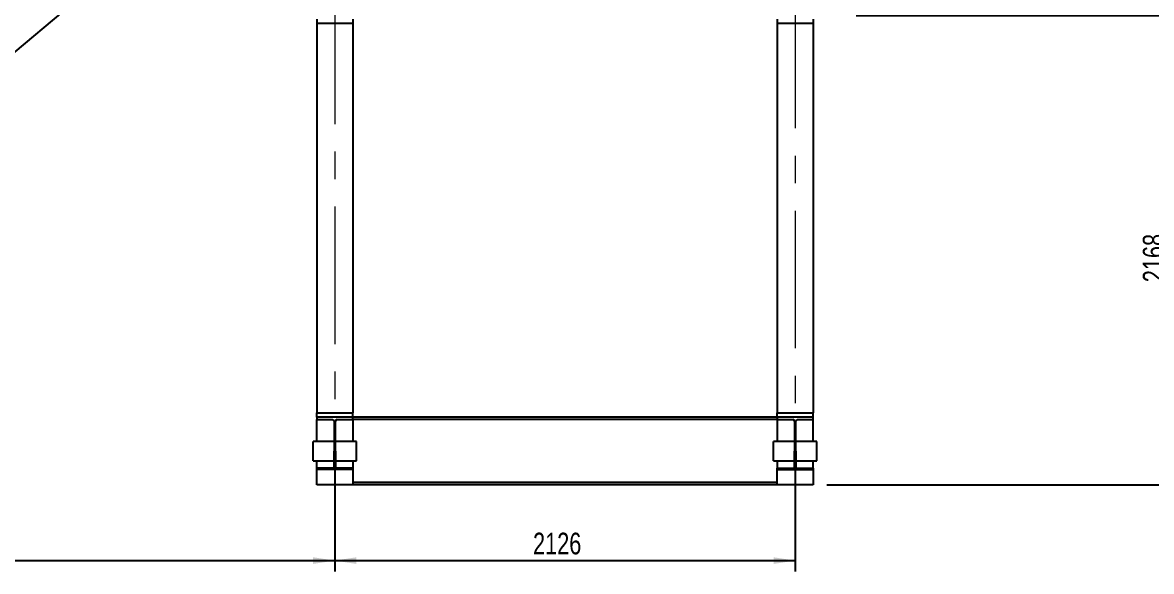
# Model space of a CAD drawing. Header units: millimetres. Extents: x 1293 to 41893, y 1011 to 26911.
# Drawn here: x 24181 to 29393, y 3855 to 6389 of the extents above; entities that cross this region are included whole.
import ezdxf

# ---------------------------------------------------------------- set-up
doc = ezdxf.new("R2010")
doc.units = ezdxf.units.MM
doc.header["$LTSCALE"] = 50
doc.linetypes.add('CENTERX2', pattern=[20.32, 12.7, -2.54, 2.54, -2.54])
doc.layers.add('CAPA_1', color=7, linetype='Continuous')
doc.layers.add('PASILLOS', color=2, linetype='Continuous')
doc.styles.add('SLDTEXTSTYLE0', font='TXT', dxfattribs={"width": 0.75})
doc.dimstyles.new('SLDDIMSTYLE0', dxfattribs={"dimtxt": 100, "dimasz": 100, "dimexe": 0, "dimexo": 0.0625, "dimgap": 25, "dimtad": 2, "dimdec": 0, "dimrnd": 1e-09, "dimzin": 12, "dimdsep": 46, "dimtxsty": 'SLDTEXTSTYLE0', "dimsah": 1, "dimcen": 0.09, "dimadec": 0, "dimazin": 3, "dimtfac": 1, "dimtdec": 0, "dimtofl": 0, "dimtmove": 0, "dimatfit": 3, "dimfxl": 1, "dimfrac": 2, "dimtolj": 1, "dimtzin": 12, "dimarcsym": 0})
doc.dimstyles.new('SLDDIMSTYLE1', dxfattribs={"dimtxt": 100, "dimasz": 100, "dimexe": 0, "dimexo": 0.0625, "dimgap": 25, "dimtad": 2, "dimdec": 4, "dimlfac": 50, "dimzin": 12, "dimdsep": 46, "dimtxsty": 'SLDTEXTSTYLE0', "dimsah": 1, "dimcen": 0.09, "dimadec": 0, "dimazin": 3, "dimtfac": 1, "dimtdec": 0, "dimtofl": 0, "dimtmove": 0, "dimatfit": 3, "dimfxl": 1, "dimfrac": 2, "dimtolj": 1, "dimtzin": 12, "dimarcsym": 0})

# ---------------------------------------------------------------- blocks, each defined once
blk = doc.blocks.new('_D_5')
at = {"layer": 'CAPA_1', "transparency": 16777216}
for p, q in [((28029.7, 6422.4), (29532.1, 6422.4)), ((29482.1, 6422.4), (29482.1, 4254)), ((27894.7, 4254), (29532.1, 4254))]:
    blk.add_line(p, q, dxfattribs=at)
for points in [[(29482.1, 6422.4), (29466.8, 6322.4), (29497.5, 6322.4)], [(29482.1, 4254), (29497.5, 4354), (29466.8, 4354)]]:
    blk.add_solid(points, dxfattribs=at)
at = {"layer": 'CAPA_1', "transparency": 16777216, "insert": (29353.2, 5190.4), "char_height": 100, "attachment_point": 1, "rotation": 90, "style": 'SLDTEXTSTYLE0'}
blk.add_mtext('2168', dxfattribs=at)
blk = doc.blocks.new('_D_6')
at = {"layer": 'CAPA_1', "transparency": 16777216}
for p, q in [((25622.4, 4353.9), (25622.4, 3854.8)), ((27748.4, 4373), (27748.4, 3854.8)), ((25622.4, 3904.8), (27748.4, 3904.8))]:
    blk.add_line(p, q, dxfattribs=at)
for points in [[(25622.4, 3904.8), (25722.4, 3889.4), (25722.4, 3920.2)], [(27748.4, 3904.8), (27648.4, 3920.2), (27648.4, 3889.4)]]:
    blk.add_solid(points, dxfattribs=at)
at = {"layer": 'CAPA_1', "transparency": 16777216, "insert": (26537.6, 4033.7), "char_height": 100, "attachment_point": 1, "style": 'SLDTEXTSTYLE0'}
blk.add_mtext('2126', dxfattribs=at)
blk = doc.blocks.new('_D_7')
at = {"layer": 'CAPA_1', "transparency": 16777216}
for p, q in [((25622.4, 4353.9), (25622.4, 3854.8)), ((21613.9, 4043.7), (21613.9, 3854.8)), ((21613.9, 3904.8), (25622.4, 3904.8))]:
    blk.add_line(p, q, dxfattribs=at)
for points in [[(21613.9, 3904.8), (21713.9, 3889.4), (21713.9, 3920.2)], [(25622.4, 3904.8), (25522.4, 3920.2), (25522.4, 3889.4)]]:
    blk.add_solid(points, dxfattribs=at)
at = {"layer": 'CAPA_1', "transparency": 16777216, "insert": (23470.3, 4033.7), "char_height": 100, "attachment_point": 1, "style": 'SLDTEXTSTYLE0'}
blk.add_mtext('4008', dxfattribs=at)
blk = doc.blocks.new('_D_8')
at = {"layer": 'CAPA_1', "transparency": 16777216}
for p, q in [((24382.9, 7819.8), (20801.3, 7819.8)), ((20851.3, 7819.8), (20851.3, 4254)), ((21475.4, 4254), (20801.3, 4254))]:
    blk.add_line(p, q, dxfattribs=at)
for points in [[(20851.3, 7819.8), (20835.9, 7719.8), (20866.7, 7719.8)], [(20851.3, 4254), (20866.7, 4354), (20835.9, 4354)]]:
    blk.add_solid(points, dxfattribs=at)
at = {"layer": 'CAPA_1', "transparency": 16777216, "insert": (20722.4, 5889.1), "char_height": 100, "attachment_point": 1, "rotation": 90, "style": 'SLDTEXTSTYLE0'}
blk.add_mtext('3566', dxfattribs=at)
blk = doc.blocks.new('_D_9')
at = {"layer": 'CAPA_1', "transparency": 16777216}
blk.add_line((21752.4, 4254), (23821.6, 4254), dxfattribs=at)
blk.add_arc((21759.8, 4254), 2011.8, 0, 40, dxfattribs=at)
for points in [[(23300.9, 5547.1), (23351.2, 5459.3), (23375.3, 5478.5)], [(23771.6, 4254), (23784.5, 4354.3), (23753.7, 4353.6)]]:
    blk.add_solid(points, dxfattribs=at)
at = {"layer": 'CAPA_1', "transparency": 16777216, "insert": (23737, 5080.6), "char_height": 100, "attachment_point": 1, "rotation": 290, "style": 'SLDTEXTSTYLE0'}
blk.add_mtext('40°', dxfattribs=at)
blk = doc.blocks.new('_D_10')
at = {"layer": 'CAPA_1', "transparency": 16777216}
for p, q in [((24551.6, 6719), (21157.6, 6719)), ((21207.6, 6719), (21207.6, 4254)), ((21475.4, 4254), (21157.6, 4254))]:
    blk.add_line(p, q, dxfattribs=at)
for points in [[(21207.6, 6719), (21192.2, 6619), (21223, 6619)], [(21207.6, 4254), (21223, 4354), (21192.2, 4354)]]:
    blk.add_solid(points, dxfattribs=at)
at = {"layer": 'CAPA_1', "transparency": 16777216, "insert": (21078.7, 5338.7), "char_height": 100, "attachment_point": 1, "rotation": 90, "style": 'SLDTEXTSTYLE0'}
blk.add_mtext('2465', dxfattribs=at)

msp = doc.modelspace()

# ---------------------------------------------------------------- linework, layer by layer
at = {"color": 7, "linetype": 'Continuous', "lineweight": 25}
for p, q in [((25539.5490188, 6405.5345175), (25539.5490188, 6386.4845175)), ((25539.5490188, 6386.4845175), (25539.5490188, 4586.4845175)), ((25539.5490188, 6386.4845175), (25705.1570188, 6386.4845175)), ((25705.1570188, 6405.5345175), (25705.1570188, 6386.4845175)), ((25705.1570188, 6386.4845175), (25705.1570188, 4586.4845175)), ((27665.5490188, 6405.5345175), (27665.5490188, 6386.4845175)), ((27665.5490188, 6386.4845175), (27665.5490188, 4586.4845175)), ((27665.5490188, 6386.4845175), (27831.1570188, 6386.4845175)), ((27831.1570188, 6405.5345175), (27831.1570188, 6386.4845175)), ((27831.1570188, 6386.4845175), (27831.1570188, 4586.4845175)), ((25539.5490188, 4586.4845175), (25705.1570188, 4586.4845175)), ((25539.5490188, 4567.4345175), (25539.5490188, 4586.4845175)), ((25539.5490188, 4567.4305175), (25539.5490188, 4567.4345175)), ((25705.1570188, 4567.4345175), (25539.5490188, 4567.4345175)), ((25539.5490188, 4567.4305175), (25539.5490188, 4556.2545175)), ((25705.1570188, 4567.4305175), (25539.5490188, 4567.4305175)), ((25539.5490188, 4556.2545175), (25611.4310188, 4556.2545175)), ((25539.5490188, 4454.6205175), (25539.5490188, 4556.2545175)), ((25611.4310188, 4556.2545175), (25619.0510188, 4548.6345175)), ((25619.0510188, 4548.6345175), (25619.0510188, 4410.1705175)), ((25625.6550188, 4548.6345175), (25633.2750188, 4556.2545175)), ((25625.6550188, 4410.1705175), (25625.6550188, 4548.6345175)), ((25633.2750188, 4556.2545175), (25705.1570188, 4556.2545175)), ((25705.1570188, 4567.4345175), (25705.1570188, 4586.4845175)), ((25705.1570188, 4567.4305175), (25705.1570188, 4567.4345175)), ((25705.1570188, 4556.2545175), (25705.1570188, 4567.4305175)), ((27665.5490188, 4567.4305175), (25705.1570188, 4567.4305175)), ((27665.5490188, 4556.2545175), (25705.1570188, 4556.2545175)), ((25705.1570188, 4556.2545175), (25705.1570188, 4454.6205175)), ((27665.5490188, 4586.4845175), (27831.1570188, 4586.4845175)), ((27665.5490188, 4567.4345175), (27665.5490188, 4586.4845175)), ((27665.5490188, 4567.4305175), (27665.5490188, 4567.4345175)), ((27831.1570188, 4567.4345175), (27665.5490188, 4567.4345175)), ((27665.5490188, 4567.4305175), (27665.5490188, 4556.2545175)), ((27831.1570188, 4567.4305175), (27665.5490188, 4567.4305175)), ((27665.5490188, 4556.2545175), (27737.4310188, 4556.2545175)), ((27665.5490188, 4556.2545175), (27665.5490188, 4454.6205175)), ((27745.0510188, 4548.6345175), (27737.4310188, 4556.2545175)), ((27745.0510188, 4548.6345175), (27745.0510188, 4410.1705175)), ((27759.2750188, 4556.2545175), (27751.6550188, 4548.6345175)), ((27751.6550188, 4410.1705175), (27751.6550188, 4548.6345175)), ((27759.2750188, 4556.2545175), (27831.1570188, 4556.2545175)), ((27831.1570188, 4567.4345175), (27831.1570188, 4586.4845175)), ((27831.1570188, 4567.4305175), (27831.1570188, 4567.4345175)), ((27831.1570188, 4556.2545175), (27831.1570188, 4567.4305175)), ((27831.1570188, 4454.6205175), (27831.1570188, 4556.2545175)), ((25619.0510188, 4454.6205175), (25522.3530188, 4454.6205175)), ((25522.3530188, 4410.1705175), (25522.3530188, 4454.6205175)), ((25722.3530188, 4454.6205175), (25625.6550188, 4454.6205175)), ((25722.3530188, 4410.1705175), (25722.3530188, 4454.6205175)), ((27745.0510188, 4454.6205175), (27648.3530188, 4454.6205175)), ((27648.3530188, 4410.1705175), (27648.3530188, 4454.6205175)), ((27848.3530188, 4454.6205175), (27751.6550188, 4454.6205175)), ((27848.3530188, 4410.1705175), (27848.3530188, 4454.6205175)), ((25522.3530188, 4365.7205175), (25522.3530188, 4410.1705175)), ((25619.0510188, 4331.8266832), (25619.0510188, 4410.1705175)), ((25625.6550188, 4410.1705175), (25625.6550188, 4331.8266832)), ((25722.3530188, 4365.7205175), (25722.3530188, 4410.1705175)), ((27648.3530188, 4365.7205175), (27648.3530188, 4410.1705175)), ((27745.0510188, 4331.8266832), (27745.0510188, 4410.1705175)), ((27751.6550188, 4410.1705175), (27751.6550188, 4331.8266832)), ((27848.3530188, 4365.7205175), (27848.3530188, 4410.1705175)), ((25522.3530188, 4365.7205175), (25619.0510188, 4365.7205175)), ((25539.5490188, 4331.8266832), (25539.5490188, 4365.7205175)), ((25619.0510188, 4331.8266832), (25539.5490188, 4331.8266832)), ((25539.5490188, 4325.9039257), (25539.5490188, 4331.8266832)), ((25619.0510188, 4331.8266832), (25625.6550188, 4331.8266832)), ((25625.6550188, 4365.7205175), (25722.3530188, 4365.7205175)), ((25705.1570188, 4331.8266832), (25625.6550188, 4331.8266832)), ((25705.1570188, 4365.7205175), (25705.1570188, 4331.8266832)), ((25705.1570188, 4331.8266832), (25705.1570188, 4325.9039257)), ((27648.3530188, 4365.7205175), (27745.0510188, 4365.7205175)), ((27665.5490188, 4365.7205175), (27665.5490188, 4331.8266832)), ((27665.5490188, 4331.8266832), (27745.0510188, 4331.8266832)), ((27665.5490188, 4325.9039257), (27665.5490188, 4331.8266832)), ((27745.0510188, 4331.8266832), (27751.6550188, 4331.8266832)), ((27751.6550188, 4365.7205175), (27848.3530188, 4365.7205175)), ((27751.6550188, 4331.8266832), (27831.1570188, 4331.8266832)), ((27831.1570188, 4331.8266832), (27831.1570188, 4365.7205175)), ((27831.1570188, 4331.8266832), (27831.1570188, 4325.9039257)), ((25539.5490188, 4253.9945175), (25539.5490188, 4325.9039257)), ((25705.1570188, 4325.9039257), (25539.5490188, 4325.9039257)), ((25705.1570188, 4325.9039257), (25705.1570188, 4253.9945175)), ((27665.5490188, 4325.9039257), (27831.1570188, 4325.9039257)), ((27665.5490188, 4253.9945175), (27665.5490188, 4325.9039257)), ((27831.1570188, 4325.9039257), (27831.1570188, 4253.9945175)), ((25705.1570188, 4253.9945175), (25539.5490188, 4253.9945175)), ((27665.5490188, 4265.1705175), (25705.1570188, 4265.1705175)), ((27665.5490188, 4253.9945175), (25705.1570188, 4253.9945175)), ((27831.1570188, 4253.9945175), (27665.5490188, 4253.9945175))]:
    msp.add_line(p, q, dxfattribs=at)
for centre, start, end in [((25611.4310188, 4548.6345175), 0, 90), ((25633.2750188, 4548.6345175), 90, 180), ((27737.4310188, 4548.6345175), 0, 90), ((27759.2750188, 4548.6345175), 90, 180)]:
    msp.add_arc(centre, 7.62, start, end, dxfattribs=at)
at = {"layer": 'CAPA_1', "linetype": 'CENTERX2', "lineweight": 18}
for p, q in [((25622.3530188, 6555.5345175), (25622.3530188, 4417.4345175)), ((27748.3530188, 6536.4845175), (27748.3530188, 4436.4845175))]:
    msp.add_line(p, q, dxfattribs=at)
at = {"layer": 'PASILLOS', "linetype": 'Continuous', "lineweight": 25}
msp.add_line((24479.389068, 6535.9945175), (21783.6271584, 4273.9816934), dxfattribs=at)

# ---------------------------------------------------------------- dimensions: what is measured, and where the dimension line sits
at = {"layer": 'CAPA_1'}
for base, p1, p2, picture, middle in [((20851.2700416, 4253.9816934), (24446.3814906, 7819.8189944), (21538.871561, 4253.9816934), '_D_8', (20851.2700416, 6036.9003439)), ((21207.5823565, 4253.9816934), (24615.1490188, 6718.9945175), (21538.871561, 4253.9816934), '_D_10', (21207.5823565, 5486.4881055)), ((29482.1389687, 4253.9945175), (27966.1570188, 6422.3945175), (27831.1570188, 4253.9945175), '_D_5', (29482.1389687, 5338.1945175))]:
    dim = msp.add_linear_dim(base=base, p1=p1, p2=p2, angle=90, dimstyle='SLDDIMSTYLE0', dxfattribs=at)
    dim.commit()
    dim.dimension.update_dxf_attribs({"geometry": picture, "text_midpoint": middle, "dimtype": 160})
dim = msp.add_angular_dim_2l(base=(23650.2317314, 4942.0454538), line1=((24589.5490188, 6628.4296915), (21783.6271584, 4273.9816934)), line2=((21688.871561, 4253.9816934), (21538.871561, 4253.9816934)), dimstyle='SLDDIMSTYLE1', dxfattribs=at)
dim.commit()
dim.dimension.update_dxf_attribs({"geometry": '_D_9', "text_midpoint": (23650.2317314, 4942.0454538), "dimtype": 162})
for base, p1, p2, picture, middle in [((27748.3530188, 3904.8046261), (25622.3530188, 4417.4345175), (27748.3530188, 4436.4845175), '_D_6', (26685.3530188, 3904.8046261)), ((25622.3530188, 3904.8046261), (21613.871561, 4107.1617734), (25622.3530188, 4417.4345175), '_D_7', (23618.1122899, 3904.8046261))]:
    dim = msp.add_linear_dim(base=base, p1=p1, p2=p2, dimstyle='SLDDIMSTYLE0', dxfattribs=at)
    dim.commit()
    dim.dimension.update_dxf_attribs({"geometry": picture, "text_midpoint": middle, "dimtype": 160})

doc.saveas('drawing.dxf')
